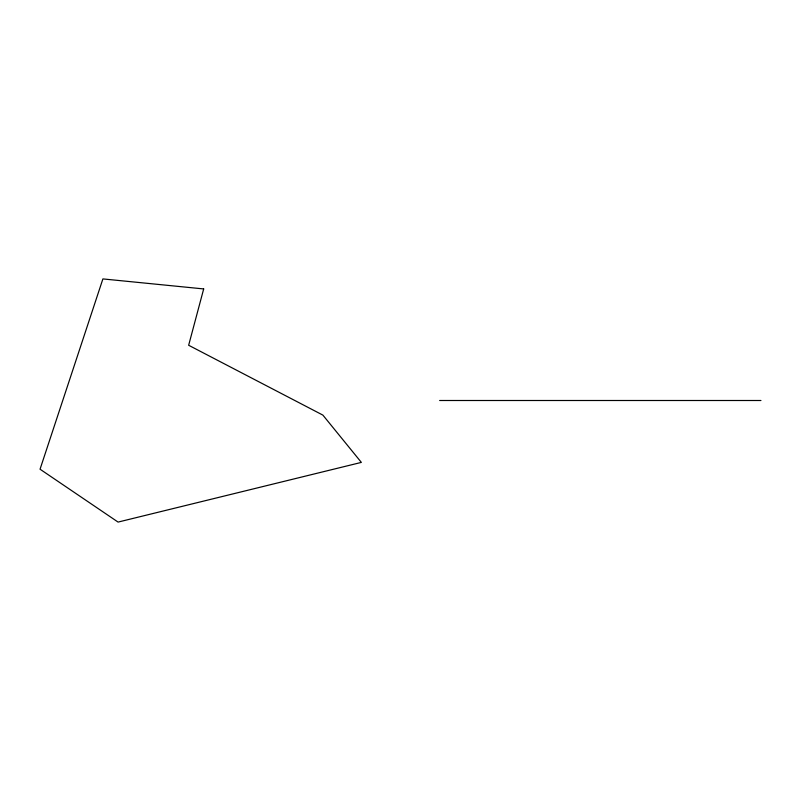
<?xml version="1.0" encoding="UTF-8"?>
<svg xmlns="http://www.w3.org/2000/svg" width="801" height="801" viewBox="0 0 801 801"><rect width="100%" height="100%" fill="white"/><g stroke="black" fill="none" stroke-linecap="round" stroke-linejoin="round"><path stroke-width="1.2" d="M439.639 400.5L760.95 400.5M203.684 288.931L188.656 345.261L322.893 415.118L361.361 462.397L118.077 522.082L40.05 469.206L102.898 278.918L203.684 288.931"/></g></svg>
